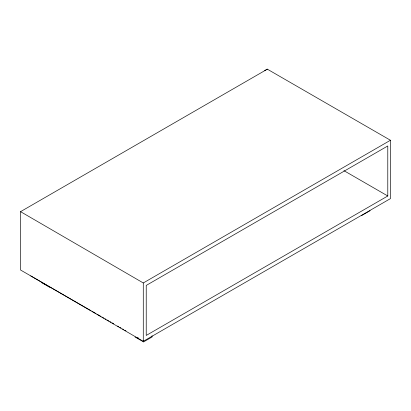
<?xml version="1.0" encoding="UTF-8"?>
<svg xmlns="http://www.w3.org/2000/svg" width="411" height="411" viewBox="0 0 411 411"><rect width="100%" height="100%" fill="white"/><g stroke="black" fill="none" stroke-linecap="round" stroke-linejoin="round"><path stroke-width="0.62" d="M91.072 310.726L20.55 270.012L20.55 211.66L267.335 69.176M20.55 211.66L143.28 282.958L390.45 140.259L390.45 198.611L143.28 341.315L30.727 275.889M387.784 195.98L146.224 335.443L146.224 285.429L387.784 145.962L387.784 195.98L343.92 170.652M361.572 215.616L370.08 210.704M135.039 336.999L143.547 341.911L152.055 336.999L152.055 335.746M390.45 140.259L267.181 69.089L264.674 70.718M92.177 311.363L96.051 313.603M97.16 314.24L101.034 316.48M102.144 317.117L103.803 318.078M104.913 318.715L106.017 319.357M107.127 319.994L108.787 320.955M109.891 321.592L111.001 322.234M112.105 322.871L113.77 323.832M117.644 326.067L118.753 326.709M119.858 327.346L120.968 327.988M122.627 328.944L123.732 329.586M124.841 330.223L125.946 330.86M137.572 337.575L138.682 338.212M41.172 282.362L49.68 287.274M143.547 340.662L143.547 341.911M143.28 282.958L143.28 341.315"/></g></svg>
